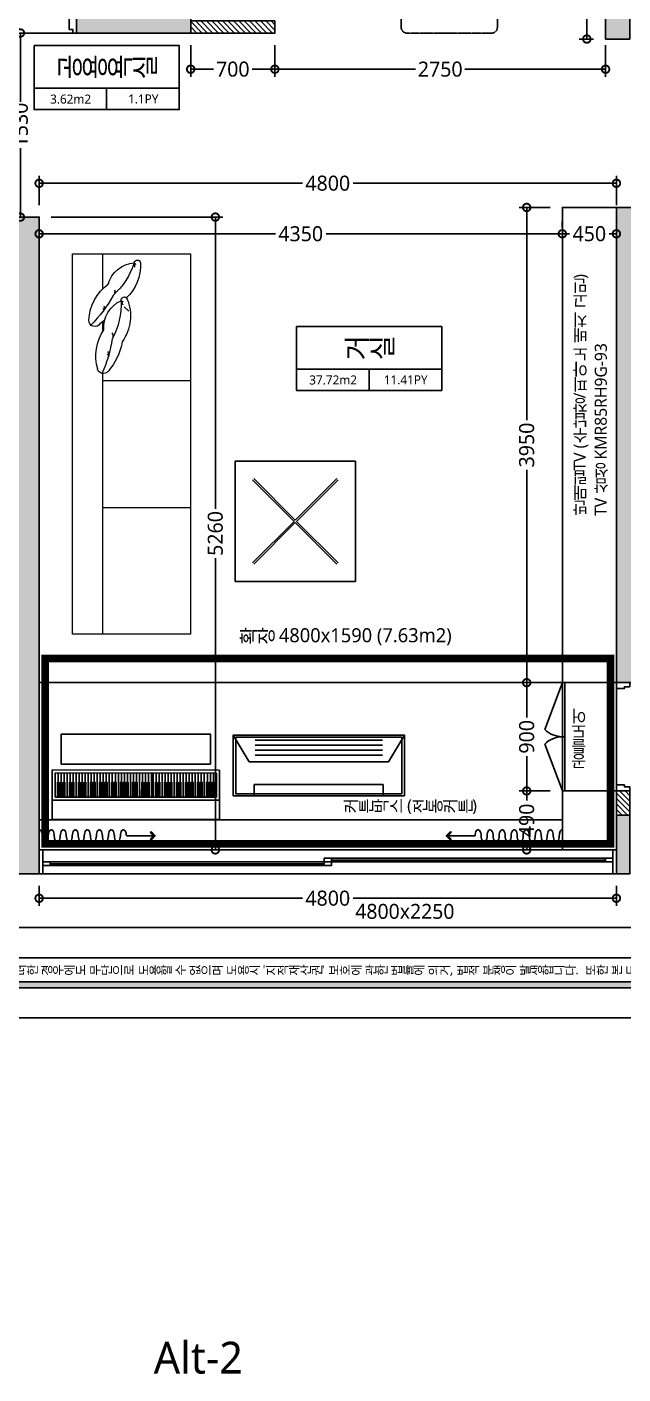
# Model space of a CAD drawing. Header units: millimetres. Extents: x -41292 to 298682, y -22072 to 33155.
# Drawn here: x 261946 to 266903, y -2808 to 8389 of the extents above; entities that cross this region are included whole.
import ezdxf
from ezdxf.enums import TextEntityAlignment as Align

# ---------------------------------------------------------------- set-up
doc = ezdxf.new("R2010")
doc.units = ezdxf.units.MM
for name, pattern in [('CONT', [2, 1, 1]), ('DASHED2', [0.375, 0.25, -0.125]), ('DH-HID2', [1.2, 0.8, -0.4]), ('HID', [2.3, 1.5, -0.8])]:
    doc.linetypes.add(name, pattern=pattern)
for name, color, linetype in [('0-ELC TEXT', 7, 'Continuous'), ('01. F-소품', 3, 'Continuous'), ('03-TEXT', 3, 'Continuous'), ('07-DIM WAL', 5, 'Continuous'), ('F-地坪分割线', 251, 'Continuous'), ('FORM(YOURNAME)-11', 1, 'Continuous'), ('FU-FURM', 251, 'DH-HID2'), ('fur', 6, 'Continuous'), ('P-门', 4, 'Continuous'), ('S-DIM', 7, 'Continuous'), ('TEX', 3, 'Continuous'), ('건축_벽체', 2, 'Continuous'), ('문자선', 3, 'Continuous'), ('벽1', 2, 'Continuous'), ('인테리어_가구_제작', 6, 'Continuous'), ('인테리어_기타', 8, 'Continuous'), ('인테리어_치수_내부', 8, 'Continuous'), ('인테리어_해치_벽체', 8, 'Continuous'), ('창호', 4, 'Continuous'), ('틀', 8, 'Continuous'), ('평면_가구', 6, 'Continuous')]:
    doc.layers.add(name, color=color, linetype=linetype)
doc.layers.add('인테리어_가구_보유', color=8, linetype='DASHED2', lineweight=0)
doc.styles.add('YOURNAME', font='@Microsoft JhengHei UI Light.ttf')
doc.styles.add('넥슨고딕', font='@Microsoft JhengHei Light.ttf')
doc.styles.add('돋움', font='malgun.ttf')
doc.styles.add('코레일둥고', font='@Microsoft JhengHei Light.ttf')
doc.dimstyles.new('50', dxfattribs={"dimscale": 50, "dimtxt": 2.5, "dimasz": 2.5, "dimexe": 1.25, "dimexo": 2, "dimtad": 0, "dimdec": 0, "dimtxsty": '넥슨고딕', "dimblk": 'DOTSMALL', "dimcen": 2.5, "dimclrd": 1, "dimclre": 1, "dimclrt": 2, "dimadec": 0, "dimazin": 0, "dimtfac": 1, "dimtdec": 0, "dimtix": 1, "dimtmove": 0, "dimatfit": 3, "dimldrblk": 'DOTSMALL', "dimfxl": 1.25, "dimarcsym": 0})

# ---------------------------------------------------------------- blocks, each defined once
blk = doc.blocks.new('rhsiehxedsl')
at = {"layer": '인테리어_해치_벽체'}
h = blk.add_hatch(color=256, dxfattribs=at)
h.dxf.hatch_style = 1
h.paths.add_polyline_path([(54266, -16291), (54266, -16491), (54366, -16491), (54366, -21711), (54566, -21711), (54566, -19101), (54641, -19101), (54641, -17711), (54566, -17711), (54566, -16291)])
h.paths.add_polyline_path([(52456, -17811), (53466, -17811), (53466, -18021), (52456, -18021)])
h.paths.add_polyline_path([(57966, -28161), (57966, -28361), (59146, -28361), (59146, -18981), (58046, -18981), (58046, -17711), (57181, -17711), (57181, -17911), (57846, -17911), (57846, -18666), (57636, -18666), (57636, -18881), (57266, -18881), (57266, -21511), (55466, -21511), (55466, -21711), (56386, -21711), (56386, -23111), (55556, -23111), (55556, -23311), (57236, -23311), (57236, -21811), (57566, -21811), (57566, -21711), (57466, -21711), (57466, -19231), (58986, -19231), (58986, -21711), (58366, -21711), (58366, -21811), (58986, -21811), (58986, -23211), (58846, -23211), (58846, -26861), (57966, -26861), (57966, -27061), (58846, -27061), (58846, -28161)])
h.paths.add_polyline_path([(54456, -27061), (54966, -27061), (54966, -26861), (54656, -26861), (54656, -23111), (54456, -23111)])
h.paths.add_polyline_path([(54456, -28161), (54566, -28161), (54566, -28651), (54456, -28651)])
h.paths.add_polyline_path([(49456, -23191), (49656, -23191), (49656, -28651), (49456, -28651)])
h.paths.add_polyline_path([(48556, -23191), (48556, -23391), (45866, -23391), (45866, -28281), (46566, -28281), (46566, -28481), (45666, -28481), (45666, -23191)])
h.paths.add_polyline_path([(49616, -18161), (50716, -18161), (50716, -18921), (49616, -18921)], flags=16)
h.paths.add_polyline_path([(48866, -16791), (49496, -16791), (49496, -16291), (50806, -16291), (50806, -16491), (49616, -16491), (49616, -17951), (50766, -17951), (50766, -17811), (51456, -17811), (51456, -18021), (50916, -18021), (50916, -21661), (49966, -21661), (49966, -21461), (50716, -21461), (50716, -19121), (49166, -19121), (49166, -21661), (48966, -21661), (48966, -18981), (49516, -18981), (49516, -18161), (48966, -18161), (48966, -17951), (49296, -17951), (49296, -17731), (49516, -17731), (49516, -16991), (48866, -16991)])
h.paths.add_polyline_path([(45666, -16791), (45866, -16791), (45866, -21461), (48066, -21461), (48066, -21661), (45866, -21661), (45866, -22051), (45666, -22051)])
at = {"layer": '벽1'}
for points in [[(50916, -18021), (50916, -21661), (49966, -21661), (49966, -21461)], [(54266, -16291), (54266, -16491), (54366, -16491), (54366, -21711), (54566, -21711), (54566, -19101), (54641, -19101), (54641, -17711), (54566, -17711), (54566, -16291), (54266, -16291)], [(49456, -23191), (49656, -23191), (49656, -28651), (49456, -28651), (49456, -23191)]]:
    blk.add_lwpolyline(points, dxfattribs=at)
for points in [[(54456, -27061), (54966, -27061), (54966, -26861), (54656, -26861), (54656, -23111), (54456, -23111)], [(54456, -28161), (54566, -28161), (54566, -28651), (54456, -28651)]]:
    blk.add_lwpolyline(points, close=True, dxfattribs=at)
blk = doc.blocks.new('FORM-ELEVATION')
at = {"layer": 'FORM(YOURNAME)-11'}
h = blk.add_hatch(color=256, dxfattribs=at)
h.dxf.hatch_style = 1
h.paths.add_polyline_path([(-10309, 35708), (71691, 35708), (71691, 35508), (-10309, 35508)])
h.paths.add_polyline_path([(-10309, -21492), (71691, -21492), (71691, -21692), (-10309, -21692)])
at = {"layer": 'Defpoints', "color": 158}
blk.add_line((62481, -20692), (-10309, -20692), dxfattribs=at)
blk.add_lwpolyline([(-10309, -21692), (71691, -21692), (71691, 35708), (-10309, 35708)], close=True, dxfattribs=at)
at = {"layer": 'Defpoints'}
blk.add_lwpolyline([(-8309, 33708), (61071, 33708), (61071, -19692), (-8309, -19692)], close=True, dxfattribs=at)
at = {"layer": 'FORM(YOURNAME)-11', "color": 250}
blk.add_lwpolyline([(-11309, -22692), (72691, -22692), (72691, 36708), (-11309, 36708)], close=True, dxfattribs=at)
at = {"layer": 'FORM(YOURNAME)-11'}
blk.add_lwpolyline([(-10309, -21492), (71691, -21492), (71691, -21692), (-10309, -21692)], close=True, dxfattribs=at)
at = {"layer": 'FORM(YOURNAME)-11', "color": 1, "style": 'YOURNAME'}
blk.add_text("- 본 도서는 어떠한 경우에도 무단으로 도용할 수 없으며 도용시 '지적재산권' 보호에 관한 법률에 의거, 법적 분쟁이 발생합니다.  또한 본 도서에 관한 모든 저작권은 당사에 있습니다. -", height=300, dxfattribs=at).set_placement((28146, -21092), align=Align.MIDDLE_CENTER)
at = {"layer": 'FORM(YOURNAME)-11', "color": 3, "style": 'YOURNAME'}
for tag, height, p in [('1', 451, (71041, -1219)), ('2', 451, (71041, -1863)), ('3', 451, (71041, -3150)), ('4', 451, (71041, -5081)), ('5', 515, (71041, -7398)), ('6', 515, (71041, -9650)), ('7', 515, (71041, -11903)), ('8', 515, (71041, -14155)), ('9', 515, (71041, -16408)), ('10', 515, (66791, -18596)), ('11', 515, (71041, -18660)), ('12', 515, (66791, -20848)), ('13', 515, (71041, -20848))]:
    blk.add_attdef(tag, text='', height=height, dxfattribs=at).set_placement(p, align=Align.MIDDLE_RIGHT)
blk = doc.blocks.new('asesdxd')
at = {"layer": '창호'}
for p, q in [((79966, 8539), (79966, 8339)), ((79966, 8339), (79166, 8339)), ((84366, 1479), (82086, 1479)), ((82026, 1449), (79746, 1449)), ((82026, 1419), (79746, 1419)), ((84366, 1449), (82086, 1449))]:
    blk.add_line(p, q, dxfattribs=at)
blk.add_lwpolyline([(79966, 8539), (79936, 8539), (79936, 8509), (79906, 8509), (79906, 8369), (79936, 8369), (79936, 8339), (79966, 8339), (79966, 8539)], dxfattribs=at)
at = {"layer": '틀'}
for p, q in [((79656, 1549), (84456, 1549)), ((79656, 1349), (79656, 1549)), ((79686, 1349), (79686, 1549)), ((82086, 1464), (84366, 1464)), ((84426, 1549), (84426, 1349)), ((84456, 1549), (84456, 1349)), ((84456, 1349), (79656, 1349)), ((79746, 1434), (82026, 1434))]:
    blk.add_line(p, q, dxfattribs=at)
for points in [[(82026, 1449), (82026, 1479), (82086, 1479), (82086, 1449)], [(84366, 1449), (84366, 1479), (84426, 1479), (84426, 1449)], [(79686, 1419), (79686, 1449), (79746, 1449), (79746, 1419)], [(82026, 1419), (82026, 1449), (82086, 1449), (82086, 1419)]]:
    blk.add_lwpolyline(points, close=True, dxfattribs=at)
blk = doc.blocks.new('F-507')
at = {"layer": 'FU-FURM'}
for p, q in [((65, 400), (95, 678)), ((462, 775), (97, 775)), ((97, 775), (97, 738)), ((110, 725), (450, 725)), ((119, 700), (450, 700)), ((462, 738), (462, 775)), ((465, 678), (495, 400)), ((735, 678), (705, 400)), ((738, 775), (1103, 775)), ((738, 738), (738, 775)), ((1090, 725), (750, 725)), ((1081, 700), (750, 700)), ((1103, 775), (1103, 738)), ((1135, 400), (1105, 678)), ((-100, -350), (-100, 350)), ((-50, 400), (1250, 400)), ((1300, 350), (1300, -350)), ((1250, -400), (-50, -400)), ((65, -400), (95, -678)), ((465, -678), (495, -400)), ((735, -678), (705, -400)), ((1135, -400), (1105, -678)), ((97, -775), (97, -738)), ((462, -775), (97, -775)), ((110, -725), (450, -725)), ((119, -700), (450, -700)), ((462, -738), (462, -775)), ((738, -738), (738, -775)), ((738, -775), (1103, -775)), ((1081, -700), (750, -700)), ((1090, -725), (750, -725)), ((1103, -775), (1103, -738))]:
    blk.add_line(p, q, dxfattribs=at)
for centre, radius, start, end in [((119, 675), 25, 90, 172.4054), ((110, 738), 12.5, 180, 270), ((441, 675), 25, 7.5946, 90), ((450, 738), 12.5, 270, 0), ((759, 675), 25, 90, 172.4054), ((750, 738), 12.5, 180, 270), ((1081, 675), 25, 7.5946, 90), ((1090, 738), 12.5, 270, 0), ((-50, 350), 50, 90, 180), ((1250, 350), 50, 0, 90), ((-50, -350), 50, 180, 270), ((1250, -350), 50, 270, 0), ((119, -675), 25, 187.5946, 270), ((110, -738), 12.5, 90, 180), ((441, -675), 25, 270, 352.4054), ((450, -738), 12.5, 0, 90), ((759, -675), 25, 187.5946, 270), ((750, -738), 12.5, 90, 180), ((1081, -675), 25, 270, 352.4054), ((1090, -738), 12.5, 0, 90)]:
    blk.add_arc(centre, radius, start, end, dxfattribs=at)
blk = doc.blocks.new('cvldksih')
at = {"layer": 'fur', "color": 8}
for p, q in [((322909, 20530), (321519, 20532)), ((321519, 20532), (321519, 20123)), ((322909, 20531), (322909, 20121)), ((322909, 20371), (321519, 20373)), ((321544, 20347), (322884, 20346)), ((321544, 20147), (321544, 20347)), ((321563, 20222), (321563, 20347)), ((321576, 20347), (321575, 20222)), ((321588, 20222), (321588, 20347)), ((321601, 20347), (321600, 20222)), ((321613, 20221), (321613, 20347)), ((321626, 20346), (321625, 20221)), ((321644, 20146), (321644, 20346)), ((321663, 20221), (321663, 20346)), ((321676, 20346), (321675, 20221)), ((321688, 20221), (321688, 20346)), ((321701, 20346), (321700, 20221)), ((321719, 20146), (321719, 20346)), ((321738, 20221), (321738, 20346)), ((321751, 20346), (321750, 20221)), ((321763, 20221), (321763, 20346)), ((321776, 20346), (321775, 20221)), ((321788, 20221), (321788, 20346)), ((321801, 20346), (321800, 20221)), ((321819, 20146), (321819, 20346)), ((321838, 20221), (321838, 20346)), ((321851, 20346), (321850, 20221)), ((321863, 20221), (321863, 20346)), ((321876, 20346), (321875, 20221)), ((321894, 20146), (321894, 20346)), ((321913, 20221), (321913, 20346)), ((321926, 20346), (321925, 20221)), ((321938, 20221), (321938, 20346)), ((321951, 20346), (321950, 20221)), ((321963, 20221), (321963, 20346)), ((321976, 20346), (321975, 20221)), ((321994, 20146), (321994, 20346)), ((322013, 20221), (322013, 20346)), ((322026, 20346), (322025, 20221)), ((322038, 20221), (322038, 20346)), ((322051, 20346), (322050, 20221)), ((322069, 20146), (322069, 20346)), ((322084, 20147), (322084, 20347)), ((322103, 20222), (322103, 20347)), ((322116, 20347), (322115, 20222)), ((322128, 20222), (322128, 20347)), ((322141, 20347), (322140, 20222)), ((322153, 20222), (322153, 20347)), ((322166, 20347), (322165, 20222)), ((322184, 20147), (322184, 20347)), ((322203, 20222), (322203, 20347)), ((322216, 20347), (322215, 20222)), ((322228, 20222), (322228, 20347)), ((322241, 20347), (322240, 20222)), ((322259, 20147), (322259, 20347)), ((322278, 20222), (322278, 20347)), ((322291, 20347), (322290, 20222)), ((322303, 20222), (322303, 20347)), ((322316, 20347), (322315, 20222)), ((322328, 20222), (322328, 20347)), ((322341, 20347), (322340, 20222)), ((322359, 20147), (322359, 20347)), ((322378, 20222), (322378, 20347)), ((322391, 20347), (322390, 20222)), ((322403, 20222), (322403, 20347)), ((322416, 20347), (322415, 20222)), ((322434, 20147), (322434, 20347)), ((322453, 20222), (322453, 20347)), ((322466, 20347), (322465, 20222)), ((322478, 20222), (322478, 20347)), ((322491, 20347), (322490, 20222)), ((322503, 20222), (322503, 20347)), ((322516, 20347), (322515, 20222)), ((322534, 20147), (322534, 20347)), ((322553, 20222), (322553, 20347)), ((322566, 20347), (322565, 20222)), ((322578, 20222), (322578, 20347)), ((322591, 20347), (322590, 20222)), ((322609, 20147), (322609, 20347)), ((322628, 20222), (322628, 20347)), ((322641, 20347), (322640, 20222)), ((322653, 20222), (322653, 20347)), ((322666, 20347), (322665, 20222)), ((322678, 20221), (322678, 20347)), ((322691, 20346), (322690, 20221)), ((322709, 20146), (322709, 20346)), ((322728, 20221), (322728, 20346)), ((322741, 20346), (322740, 20221)), ((322753, 20221), (322753, 20346)), ((322766, 20346), (322765, 20221)), ((322784, 20146), (322784, 20346)), ((322803, 20221), (322803, 20346)), ((322816, 20346), (322815, 20221)), ((322828, 20221), (322828, 20346)), ((322841, 20346), (322840, 20221)), ((322853, 20221), (322853, 20346)), ((322866, 20346), (322865, 20221)), ((322884, 20146), (322884, 20346)), ((321569, 20222), (321563, 20222)), ((321575, 20222), (321569, 20222)), ((321569, 20147), (321569, 20222)), ((321594, 20222), (321588, 20222)), ((321600, 20222), (321594, 20222)), ((321594, 20147), (321594, 20222)), ((321619, 20221), (321613, 20221)), ((321619, 20146), (321619, 20221)), ((321625, 20221), (321619, 20221)), ((321669, 20221), (321663, 20221)), ((321675, 20221), (321669, 20221)), ((321669, 20146), (321669, 20221)), ((321694, 20221), (321688, 20221)), ((321700, 20221), (321694, 20221)), ((321694, 20146), (321694, 20221)), ((321744, 20221), (321738, 20221)), ((321750, 20221), (321744, 20221)), ((321744, 20146), (321744, 20221)), ((321769, 20221), (321763, 20221)), ((321775, 20221), (321769, 20221)), ((321769, 20146), (321769, 20221)), ((321794, 20221), (321788, 20221)), ((321800, 20221), (321794, 20221)), ((321794, 20146), (321794, 20221)), ((321844, 20221), (321838, 20221)), ((321850, 20221), (321844, 20221)), ((321844, 20146), (321844, 20221)), ((321869, 20221), (321863, 20221)), ((321875, 20221), (321869, 20221)), ((321869, 20146), (321869, 20221)), ((321919, 20221), (321913, 20221)), ((321925, 20221), (321919, 20221)), ((321919, 20146), (321919, 20221)), ((321944, 20221), (321938, 20221)), ((321950, 20221), (321944, 20221)), ((321944, 20146), (321944, 20221)), ((321969, 20221), (321963, 20221)), ((321975, 20221), (321969, 20221)), ((321969, 20146), (321969, 20221)), ((322019, 20221), (322013, 20221)), ((322025, 20221), (322019, 20221)), ((322019, 20146), (322019, 20221)), ((322044, 20221), (322038, 20221)), ((322050, 20221), (322044, 20221)), ((322044, 20146), (322044, 20221)), ((322109, 20222), (322103, 20222)), ((322115, 20222), (322109, 20222)), ((322109, 20147), (322109, 20222)), ((322134, 20222), (322128, 20222)), ((322140, 20222), (322134, 20222)), ((322134, 20147), (322134, 20222)), ((322159, 20222), (322153, 20222)), ((322159, 20147), (322159, 20222)), ((322165, 20222), (322159, 20222)), ((322209, 20222), (322203, 20222)), ((322215, 20222), (322209, 20222)), ((322209, 20147), (322209, 20222)), ((322234, 20222), (322228, 20222)), ((322240, 20222), (322234, 20222)), ((322234, 20147), (322234, 20222)), ((322284, 20222), (322278, 20222)), ((322290, 20222), (322284, 20222)), ((322284, 20147), (322284, 20222)), ((322309, 20222), (322303, 20222)), ((322315, 20222), (322309, 20222)), ((322309, 20147), (322309, 20222)), ((322334, 20222), (322328, 20222)), ((322340, 20222), (322334, 20222)), ((322334, 20147), (322334, 20222)), ((322384, 20222), (322378, 20222)), ((322384, 20147), (322384, 20222)), ((322390, 20222), (322384, 20222)), ((322409, 20222), (322403, 20222)), ((322415, 20222), (322409, 20222)), ((322409, 20147), (322409, 20222)), ((322459, 20222), (322453, 20222)), ((322465, 20222), (322459, 20222)), ((322459, 20147), (322459, 20222)), ((322484, 20222), (322478, 20222)), ((322490, 20222), (322484, 20222)), ((322484, 20147), (322484, 20222)), ((322509, 20222), (322503, 20222)), ((322515, 20222), (322509, 20222)), ((322509, 20147), (322509, 20222)), ((322559, 20222), (322553, 20222)), ((322559, 20147), (322559, 20222)), ((322565, 20222), (322559, 20222)), ((322584, 20222), (322578, 20222)), ((322590, 20222), (322584, 20222)), ((322584, 20147), (322584, 20222)), ((322634, 20222), (322628, 20222)), ((322640, 20222), (322634, 20222)), ((322634, 20147), (322634, 20222)), ((322659, 20222), (322653, 20222)), ((322665, 20222), (322659, 20222)), ((322659, 20147), (322659, 20222)), ((322684, 20221), (322678, 20221)), ((322690, 20221), (322684, 20221)), ((322684, 20146), (322684, 20221)), ((322734, 20221), (322728, 20221)), ((322740, 20221), (322734, 20221)), ((322734, 20146), (322734, 20221)), ((322759, 20221), (322753, 20221)), ((322759, 20146), (322759, 20221)), ((322765, 20221), (322759, 20221)), ((322809, 20221), (322803, 20221)), ((322815, 20221), (322809, 20221)), ((322809, 20146), (322809, 20221)), ((322834, 20221), (322828, 20221)), ((322840, 20221), (322834, 20221)), ((322834, 20146), (322834, 20221)), ((322859, 20221), (322853, 20221)), ((322865, 20221), (322859, 20221)), ((322859, 20146), (322859, 20221)), ((321519, 20123), (322909, 20121)), ((321544, 20147), (322884, 20146))]:
    blk.add_line(p, q, dxfattribs=at)
blk.add_lwpolyline([(322834, 20072), (322834, 19822), (321594, 19822), (321594, 20072)], close=True, dxfattribs=at)
blk = doc.blocks.new('FFSFDF')
at = {"layer": '01. F-소품'}
blk.add_hatch(color=8, dxfattribs=at).paths.add_polyline_path([(1567673, 1746751), (1567680, 1746744), (1567715, 1746779), (1567680, 1746815), (1567673, 1746808), (1567701, 1746779)])
at = {"layer": '01. F-소품', "color": 8}
for p, q in [((1567475, 1746779), (1567701, 1746779)), ((1567673, 1746808), (1567680, 1746815)), ((1567673, 1746751), (1567680, 1746744))]:
    blk.add_line(p, q, dxfattribs=at)
for points in [[(1567673, 1746808), (1567701, 1746779), (1567673, 1746751)], [(1567680, 1746815), (1567715, 1746779), (1567680, 1746744)]]:
    blk.add_lwpolyline(points, dxfattribs=at)
for centre, start_param, end_param in [((1566750, 1746779), 6.283185, 7.853982), ((1566800, 1746779), 1.570796, 4.712389), ((1566850, 1746779), 4.712389, 7.853982), ((1566900, 1746779), 1.570796, 4.712389), ((1566950, 1746779), 4.712389, 7.853982), ((1567000, 1746779), 1.570796, 4.712389), ((1567050, 1746779), 4.712389, 7.853982), ((1567100, 1746779), 1.570796, 4.712389), ((1567150, 1746779), 4.712389, 7.853982), ((1567200, 1746779), 1.570796, 4.712389), ((1567250, 1746779), 4.712389, 7.853982), ((1567300, 1746779), 1.570796, 4.712389), ((1567350, 1746779), 4.712389, 7.853982), ((1567400, 1746779), 1.570796, 4.712389), ((1567450, 1746779), 4.712389, 7.853982)]:
    blk.add_ellipse(centre, major_axis=(0, -50), ratio=0.5, start_param=start_param, end_param=end_param, dxfattribs=at)
blk = doc.blocks.new('dasdac')
at = {"layer": '인테리어_치수_내부'}
for points in [[(891797, 112010), (891295, 112010), (891295, 110584), (891797, 110584), (891797, 112010)], [(891295, 112010), (891516, 111878)], [(891516, 110717), (891516, 111878)], [(891335, 110767), (891335, 111827)], [(891377, 110767), (891377, 111827)], [(891419, 110767), (891419, 111827)], [(891461, 110767), (891461, 111827)], [(891797, 111833), (891703, 111833)], [(891703, 110761), (891703, 111833)], [(891797, 110761), (891703, 110761)], [(891295, 110584), (891516, 110717)]]:
    blk.add_lwpolyline(points, dxfattribs=at)
blk = doc.blocks.new('zmsss')
at = {"layer": 'TEX', "color": 240, "true_color": 0xed1f24}
blk.add_lwpolyline([(122221, 19070), (122691, 19070), (122691, 17690), (122221, 17690)], close=True, dxfattribs=at)
at = {"layer": '건축_벽체'}
blk.add_blockref('dasdac', (-769090, -92917), dxfattribs=at)
blk = doc.blocks.new('tyzzk')
at = {"layer": '인테리어_가구_보유', "color": 8, "linetype": 'Continuous', "ltscale": 100}
for p, q in [((416403, 241734), (416693, 241734)), ((416967, 241734), (417049, 241734)), ((417398, 241734), (419563, 241734)), ((417456, 241734), (417456, 241004)), ((418510, 241734), (418510, 241004)), ((416792, 241581), (416792, 241581)), ((416879, 241515, 0), (416844, 241556, 0)), ((416879, 241515, 0), (416844, 241556, 0)), ((416477, 241471), (416477, 241471))]:
    blk.add_line(p, q, dxfattribs=at)
blk.add_lwpolyline([(416403, 241004), (419563, 241004), (419563, 241984), (416403, 241984)], close=True, dxfattribs=at)
for centre, radius, start, end in [((416974, 241453), 397, 92.977, 143.6997), ((416278, 242528), 998, 298.0656, 315.8328), ((416956, 241799), 50.3, 299.5261, 92.977), ((416533, 242033), 527, 323.18, 328.2305), ((417253, 241393), 397, 74.2152, 123.6997), ((417348, 241728), 50, 310.6427, 74.2152), ((416720, 241453), 244, 105.7129, 175.7107), ((416296, 242047), 603, 287.428, 318.4891), ((416714, 241685), 52.6, 255.4254, 294.9731), ((417015, 241481), 244, 85.7129, 155.7107), ((416819, 242183), 603, 267.428, 298.4891), ((416850, 241759), 39, 246.8101, 297.3033), ((416868, 241742), 15.8, 220.8644, 310.8644), ((417088, 241701), 52.6, 235.4254, 274.9731), ((416967, 242642), 998, 278.0656, 295.4666), ((417037, 242089), 527, 280.5684, 310.6427), ((417241, 241723), 39, 226.8101, 277.3033), ((417252, 241702), 15.8, 200.8644, 290.8644), ((416501, 241780), 361, 266.5032, 317.758), ((416787, 241555), 26.1, 77.559, 246.5032), ((416920, 241863), 361, 246.5032, 306.2388), ((416813, 241583), 20.5, 186.0939, 240.066), ((416867, 241678), 119, 234.0364, 250.1108), ((416480, 241445), 26.1, 97.559, 266.5032), ((416495, 241480), 20.5, 206.0939, 260.066), ((416514, 241588), 119, 254.0364, 270.1108)]:
    blk.add_arc(centre, radius, start, end, dxfattribs=at)
blk = doc.blocks.new('ediehsx')
at = {"layer": '인테리어_해치_벽체'}
h = blk.add_hatch(dxfattribs=at)
h.set_pattern_fill('ANSI31', color=256, scale=10, angle=450)
h.paths.add_polyline_path([(51456, -7811), (52456, -7811), (52456, -8021), (51456, -8021)])
h.paths.add_polyline_path([(54456, -18161), (54567, -18161), (54567, -17961), (54456, -17961)])
h.paths.add_polyline_path([(58986, -10081), (58986, -10911), (58856, -10911), (58856, -10081)])
h.paths.add_polyline_path([(58986, -9481), (58786, -9481), (58786, -10081), (58986, -10081)])
h.paths.add_polyline_path([(50716, -9921), (50716, -10661), (50586, -10661), (50586, -9921)])
h.paths.add_polyline_path([(50716, -9371), (50516, -9371), (50516, -9921), (50716, -9921)])
h.paths.add_polyline_path([(51616, -11561), (50916, -11561), (50916, -11661), (51616, -11661)])
h.paths.add_polyline_path([(47966, -11661), (48066, -11661), (48066, -12191), (47966, -12191)])
at = {"layer": '03-TEXT'}
for points in [[(51456, -7811), (52456, -7811), (52456, -8021), (51456, -8021)], [(51616, -11561), (50916, -11561), (50916, -11661), (51616, -11661)], [(47966, -11661), (48066, -11661), (48066, -12191), (47966, -12191)]]:
    blk.add_lwpolyline(points, close=True, dxfattribs=at)
at = {"layer": '문자선'}
for points in [[(50716, -9371), (50516, -9371), (50516, -9921), (50716, -9921), (50716, -9371)], [(58986, -9481), (58786, -9481), (58786, -10081), (58986, -10081), (58986, -9481)], [(50716, -9921), (50716, -10661), (50586, -10661), (50586, -9921), (50716, -9921)], [(58986, -10081), (58986, -10911), (58856, -10911), (58856, -10081), (58986, -10081)]]:
    blk.add_lwpolyline(points, dxfattribs=at)
blk.add_lwpolyline([(54456, -18161), (54567, -18161), (54567, -17961), (54456, -17961)], close=True, dxfattribs=at)
blk = doc.blocks.new('_DotSmall')
at = {"color": 0, "linetype": 'ByBlock', "const_width": 0.5}
blk.add_lwpolyline([(-0.0625, 0, 1), (0.0625, 0, 1)], format="xyb", close=True, dxfattribs=at)
blk = doc.blocks.new('*D405')
at = {"layer": 'Defpoints', "color": 0, "transparency": 16777216}
for p in [(261892, 8339), (262048, 8339), (262048, 6809)]:
    blk.add_point(p, dxfattribs=at)
at = {"layer": 'S-DIM', "color": 1, "lineweight": -2, "transparency": 16777216}
for p, q in [((261948, 8339), (261830, 8339)), ((261892, 8339), (261892, 7768)), ((261892, 6809), (261892, 7381)), ((261948, 6809), (261830, 6809))]:
    blk.add_line(p, q, dxfattribs=at)
at = {"layer": 'S-DIM', "color": 1, "lineweight": -2, "transparency": 16777216, "xscale": 125, "yscale": 125, "zscale": 125}
for p, rotation in [((261892, 8339), 90), ((261892, 6809), 270)]:
    blk.add_blockref('_DotSmall', p, dxfattribs=dict(at, rotation=rotation))
at = {"layer": 'S-DIM', "color": 2, "transparency": 16777216, "insert": (261892, 7574), "char_height": 125, "attachment_point": 5, "rotation": 90, "style": '넥슨고딕'}
blk.add_mtext('1530', dxfattribs=at)
blk = doc.blocks.new('*D406')
at = {"layer": 'Defpoints', "color": 0, "transparency": 16777216}
for p in [(262048, 6623), (266398, 6670), (266398, 6623)]:
    blk.add_point(p, dxfattribs=at)
at = {"layer": 'S-DIM', "color": 1, "lineweight": -2, "transparency": 16777216}
for p, q in [((262048, 6723), (262048, 6733)), ((266398, 6723), (266398, 6733)), ((262048, 6670), (264013, 6670)), ((266398, 6670), (264434, 6670))]:
    blk.add_line(p, q, dxfattribs=at)
at = {"layer": 'S-DIM', "color": 1, "lineweight": -2, "transparency": 16777216, "xscale": 125, "yscale": 125, "zscale": 125, "rotation": 180}
blk.add_blockref('_DotSmall', (262048, 6670), dxfattribs=at)
at = {"layer": 'S-DIM', "color": 1, "lineweight": -2, "transparency": 16777216, "xscale": 125, "yscale": 125, "zscale": 125}
blk.add_blockref('_DotSmall', (266398, 6670), dxfattribs=at)
at = {"layer": 'S-DIM', "color": 2, "transparency": 16777216, "insert": (264223, 6670), "char_height": 125, "attachment_point": 5, "style": '넥슨고딕'}
blk.add_mtext('4350', dxfattribs=at)
blk = doc.blocks.new('*D411')
at = {"layer": 'Defpoints', "color": 0, "transparency": 16777216}
for p in [(266398, 6670), (266848, 6670), (266848, 6670)]:
    blk.add_point(p, dxfattribs=at)
at = {"layer": 'S-DIM', "color": 1, "lineweight": -2, "transparency": 16777216}
for p, q in [((266398, 6770), (266398, 6733)), ((266398, 6670), (266459, 6670)), ((266848, 6670), (266788, 6670)), ((266848, 6570), (266848, 6608))]:
    blk.add_line(p, q, dxfattribs=at)
at = {"layer": 'S-DIM', "color": 1, "lineweight": -2, "transparency": 16777216, "xscale": 125, "yscale": 125, "zscale": 125, "rotation": 180}
blk.add_blockref('_DotSmall', (266398, 6670), dxfattribs=at)
at = {"layer": 'S-DIM', "color": 1, "lineweight": -2, "transparency": 16777216, "xscale": 125, "yscale": 125, "zscale": 125}
blk.add_blockref('_DotSmall', (266848, 6670), dxfattribs=at)
at = {"layer": 'S-DIM', "color": 2, "transparency": 16777216, "insert": (266623, 6670), "char_height": 125, "attachment_point": 5, "style": '넥슨고딕'}
blk.add_mtext('450', dxfattribs=at)
blk = doc.blocks.new('*D412')
at = {"layer": 'Defpoints', "color": 0, "transparency": 16777216}
for p in [(266848, 7090), (262048, 6809), (266848, 6809)]:
    blk.add_point(p, dxfattribs=at)
at = {"layer": 'S-DIM', "color": 1, "lineweight": -2, "transparency": 16777216}
for p, q in [((262048, 6909), (262048, 7152)), ((262048, 7090), (264238, 7090)), ((266848, 7090), (264659, 7090)), ((266848, 6909), (266848, 7152))]:
    blk.add_line(p, q, dxfattribs=at)
at = {"layer": 'S-DIM', "color": 1, "lineweight": -2, "transparency": 16777216, "xscale": 125, "yscale": 125, "zscale": 125, "rotation": 180}
blk.add_blockref('_DotSmall', (262048, 7090), dxfattribs=at)
at = {"layer": 'S-DIM', "color": 1, "lineweight": -2, "transparency": 16777216, "xscale": 125, "yscale": 125, "zscale": 125}
blk.add_blockref('_DotSmall', (266848, 7090), dxfattribs=at)
at = {"layer": 'S-DIM', "color": 2, "transparency": 16777216, "insert": (264448, 7090), "char_height": 125, "attachment_point": 5, "style": '넥슨고딕'}
blk.add_mtext('4800', dxfattribs=at)
blk = doc.blocks.new('*D414')
at = {"layer": 'Defpoints', "color": 0, "transparency": 16777216}
for p in [(263308, 8339), (264008, 8339), (264008, 8038)]:
    blk.add_point(p, dxfattribs=at)
at = {"layer": 'S-DIM', "color": 1, "lineweight": -2, "transparency": 16777216}
for p, q in [((263308, 8239), (263308, 7976)), ((264008, 8239), (264008, 7976)), ((263308, 8038), (263498, 8038)), ((264008, 8038), (263819, 8038))]:
    blk.add_line(p, q, dxfattribs=at)
at = {"layer": 'S-DIM', "color": 1, "lineweight": -2, "transparency": 16777216, "xscale": 125, "yscale": 125, "zscale": 125, "rotation": 180}
blk.add_blockref('_DotSmall', (263308, 8038), dxfattribs=at)
at = {"layer": 'S-DIM', "color": 1, "lineweight": -2, "transparency": 16777216, "xscale": 125, "yscale": 125, "zscale": 125}
blk.add_blockref('_DotSmall', (264008, 8038), dxfattribs=at)
at = {"layer": 'S-DIM', "color": 2, "transparency": 16777216, "insert": (263658, 8038), "char_height": 125, "attachment_point": 5, "style": '넥슨고딕'}
blk.add_mtext('700', dxfattribs=at)
blk = doc.blocks.new('*D417')
at = {"layer": 'Defpoints', "color": 0, "transparency": 16777216}
for p in [(264008, 8339), (266758, 8339), (266758, 8038)]:
    blk.add_point(p, dxfattribs=at)
at = {"layer": 'S-DIM', "color": 1, "lineweight": -2, "transparency": 16777216}
for p, q in [((264008, 8239), (264008, 7976)), ((266758, 8239), (266758, 7976)), ((264008, 8038), (265178, 8038)), ((266758, 8038), (265589, 8038))]:
    blk.add_line(p, q, dxfattribs=at)
at = {"layer": 'S-DIM', "color": 1, "lineweight": -2, "transparency": 16777216, "xscale": 125, "yscale": 125, "zscale": 125, "rotation": 180}
blk.add_blockref('_DotSmall', (264008, 8038), dxfattribs=at)
at = {"layer": 'S-DIM', "color": 1, "lineweight": -2, "transparency": 16777216, "xscale": 125, "yscale": 125, "zscale": 125}
blk.add_blockref('_DotSmall', (266758, 8038), dxfattribs=at)
at = {"layer": 'S-DIM', "color": 2, "transparency": 16777216, "insert": (265383, 8038), "char_height": 125, "attachment_point": 5, "style": '넥슨고딕'}
blk.add_mtext('2750', dxfattribs=at)
blk = doc.blocks.new('*D442')
at = {"layer": 'Defpoints', "color": 0, "transparency": 16777216}
for p in [(262048, 6809), (262048, 1549), (263513, 1549)]:
    blk.add_point(p, dxfattribs=at)
at = {"layer": 'S-DIM', "color": 1, "lineweight": -2, "transparency": 16777216}
for p, q in [((262148, 6809), (263575, 6809)), ((263513, 6809), (263513, 4384)), ((263513, 1549), (263513, 3975)), ((262148, 1549), (263575, 1549))]:
    blk.add_line(p, q, dxfattribs=at)
at = {"layer": 'S-DIM', "color": 1, "lineweight": -2, "transparency": 16777216, "xscale": 125, "yscale": 125, "zscale": 125}
for p, rotation in [((263513, 6809), 90), ((263513, 1549), 270)]:
    blk.add_blockref('_DotSmall', p, dxfattribs=dict(at, rotation=rotation))
at = {"layer": 'S-DIM', "color": 2, "transparency": 16777216, "insert": (263513, 4179), "char_height": 125, "attachment_point": 5, "rotation": 90, "style": '넥슨고딕'}
blk.add_mtext('5260', dxfattribs=at)
blk = doc.blocks.new('*D427')
at = {"layer": 'Defpoints', "color": 0, "transparency": 16777216}
for p in [(266102, 6889), (266398, 6889), (266398, 2939)]:
    blk.add_point(p, dxfattribs=at)
at = {"layer": 'S-DIM', "color": 1, "lineweight": -2, "transparency": 16777216}
for p, q in [((266298, 6889), (266040, 6889)), ((266102, 6889), (266102, 5121)), ((266102, 2939), (266102, 4708)), ((266298, 2939), (266040, 2939))]:
    blk.add_line(p, q, dxfattribs=at)
at = {"layer": 'S-DIM', "color": 1, "lineweight": -2, "transparency": 16777216, "xscale": 125, "yscale": 125, "zscale": 125}
for p, rotation in [((266102, 6889), 90), ((266102, 2939), 270)]:
    blk.add_blockref('_DotSmall', p, dxfattribs=dict(at, rotation=rotation))
at = {"layer": 'S-DIM', "color": 2, "transparency": 16777216, "insert": (266102, 4914), "char_height": 125, "attachment_point": 5, "rotation": 90, "style": '넥슨고딕'}
blk.add_mtext('3950', dxfattribs=at)
blk = doc.blocks.new('*D428')
at = {"layer": 'Defpoints', "color": 0, "transparency": 16777216}
for p in [(266398, 2939), (266102, 2039), (266398, 2039)]:
    blk.add_point(p, dxfattribs=at)
at = {"layer": 'S-DIM', "color": 1, "lineweight": -2, "transparency": 16777216}
for p, q in [((266298, 2939), (266040, 2939)), ((266102, 2939), (266102, 2650)), ((266102, 2039), (266102, 2328)), ((266298, 2039), (266040, 2039))]:
    blk.add_line(p, q, dxfattribs=at)
at = {"layer": 'S-DIM', "color": 1, "lineweight": -2, "transparency": 16777216, "xscale": 125, "yscale": 125, "zscale": 125}
for p, rotation in [((266102, 2939), 90), ((266102, 2039), 270)]:
    blk.add_blockref('_DotSmall', p, dxfattribs=dict(at, rotation=rotation))
at = {"layer": 'S-DIM', "color": 2, "transparency": 16777216, "insert": (266102, 2489), "char_height": 125, "attachment_point": 5, "rotation": 90, "style": '넥슨고딕'}
blk.add_mtext('900', dxfattribs=at)
blk = doc.blocks.new('*D445')
at = {"layer": 'Defpoints', "color": 0, "transparency": 16777216}
for p in [(266398, 2039), (266102, 1549), (266398, 1549)]:
    blk.add_point(p, dxfattribs=at)
at = {"layer": 'S-DIM', "color": 1, "lineweight": -2, "transparency": 16777216}
for p, q in [((266298, 2039), (266040, 2039)), ((266102, 2039), (266102, 1959)), ((266102, 1549), (266102, 1630)), ((266298, 1549), (266040, 1549))]:
    blk.add_line(p, q, dxfattribs=at)
at = {"layer": 'S-DIM', "color": 1, "lineweight": -2, "transparency": 16777216, "xscale": 125, "yscale": 125, "zscale": 125}
for p, rotation in [((266102, 2039), 90), ((266102, 1549), 270)]:
    blk.add_blockref('_DotSmall', p, dxfattribs=dict(at, rotation=rotation))
at = {"layer": 'S-DIM', "color": 2, "transparency": 16777216, "insert": (266102, 1794), "char_height": 125, "attachment_point": 5, "rotation": 90, "style": '넥슨고딕'}
blk.add_mtext('490', dxfattribs=at)
blk = doc.blocks.new('*D462')
at = {"layer": 'Defpoints', "color": 0, "transparency": 16777216}
for p in [(262048, 1349), (266848, 1349), (266848, 1147)]:
    blk.add_point(p, dxfattribs=at)
at = {"layer": 'S-DIM', "color": 1, "lineweight": -2, "transparency": 16777216}
for p, q in [((262048, 1249), (262048, 1085)), ((266848, 1249), (266848, 1085)), ((262048, 1147), (264238, 1147)), ((266848, 1147), (264659, 1147))]:
    blk.add_line(p, q, dxfattribs=at)
at = {"layer": 'S-DIM', "color": 1, "lineweight": -2, "transparency": 16777216, "xscale": 125, "yscale": 125, "zscale": 125, "rotation": 180}
blk.add_blockref('_DotSmall', (262048, 1147), dxfattribs=at)
at = {"layer": 'S-DIM', "color": 1, "lineweight": -2, "transparency": 16777216, "xscale": 125, "yscale": 125, "zscale": 125}
blk.add_blockref('_DotSmall', (266848, 1147), dxfattribs=at)
at = {"layer": 'S-DIM', "color": 2, "transparency": 16777216, "insert": (264448, 1147), "char_height": 125, "attachment_point": 5, "style": '넥슨고딕'}
blk.add_mtext('4800', dxfattribs=at)
blk = doc.blocks.new('*D467')
at = {"layer": 'Defpoints', "color": 0, "transparency": 16777216}
for p in [(266602, 11979), (266758, 11979), (266758, 8289)]:
    blk.add_point(p, dxfattribs=at)
at = {"layer": 'S-DIM', "color": 1, "lineweight": -2, "transparency": 16777216}
for p, q in [((266658, 11979), (266539, 11979)), ((266602, 11979), (266602, 10341)), ((266602, 8289), (266602, 9928)), ((266658, 8289), (266539, 8289))]:
    blk.add_line(p, q, dxfattribs=at)
at = {"layer": 'S-DIM', "color": 1, "lineweight": -2, "transparency": 16777216, "xscale": 125, "yscale": 125, "zscale": 125}
for p, rotation in [((266602, 11979), 90), ((266602, 8289), 270)]:
    blk.add_blockref('_DotSmall', p, dxfattribs=dict(at, rotation=rotation))
at = {"layer": 'S-DIM', "color": 2, "transparency": 16777216, "insert": (266602, 10134), "char_height": 125, "attachment_point": 5, "rotation": 90, "style": '넥슨고딕'}
blk.add_mtext('3690', dxfattribs=at)

msp = doc.modelspace()

# ---------------------------------------------------------------- linework, layer by layer
msp.add_line((266959.15, 2939.4), (266848.38, 2939.4))
at = {"color": 146, "linetype": 'HID', "ltscale": 20, "true_color": 0x105689, "const_width": 65}
msp.add_lwpolyline([(262098.38, 1599.4), (266798.38, 1599.4), (266798.38, 3139.4), (262098.38, 3139.4)], close=True, dxfattribs=at)
at = {"layer": 'F-地坪分割线'}
msp.add_line((266848.38, 2039.4), (266848.38, 2939.4), dxfattribs=at)
at = {"layer": 'P-门'}
for points in [[(266959.15, 2939.4), (266959.15, 2904.4), (266914.15, 2904.4), (266914.15, 2889.4), (266848.38, 2889.4), (266848.38, 2939.4)], [(266959.15, 2039.4), (266959.15, 2074.4), (266914.15, 2074.4), (266914.15, 2089.4), (266848.38, 2089.4), (266848.38, 2039.4)]]:
    msp.add_lwpolyline(points, close=True, dxfattribs=at)
at = {"layer": '인테리어_가구_제작', "color": 8, "linetype": 'CONT', "ltscale": 200}
for p, q in [((266398.38, 2939.4), (266252.26, 2549.99)), ((266398.38, 2039.4), (266252.26, 2428.81))]:
    msp.add_line(p, q, dxfattribs=at)
for points in [[(262048.38, 2939.4), (266848.38, 2939.4)], [(262048.38, 1799.4), (266398.38, 1799.4)]]:
    msp.add_lwpolyline(points, dxfattribs=at)
for centre, start, end in [((266400.12, 2700.08), 225.42912, 269.52868), ((266400.12, 2278.72), 90.47132, 134.57088)]:
    msp.add_arc(centre, 210.69, start, end, dxfattribs=at)
at = {"layer": '인테리어_기타', "color": 152, "true_color": 0x2776bb}
for p, q in [((262608.96, 7703.16), (262608.96, 7880.04)), ((264791.46, 5368.63), (264791.46, 5545.51))]:
    msp.add_line(p, q, dxfattribs=at)
at = {"layer": '인테리어_기타'}
for p, q in [((263822.46, 4624.65), (264167.16, 4279.95)), ((263833.07, 4635.26), (264177.76, 4290.56)), ((264522.46, 4635.26), (264177.76, 4290.56)), ((264533.07, 4624.65), (264188.37, 4279.95)), ((264167.16, 4279.95), (263822.46, 3935.26)), ((264177.76, 4269.35), (263833.07, 3924.65)), ((264177.76, 4269.35), (264522.46, 3924.65)), ((264188.37, 4279.95), (264533.07, 3935.26))]:
    msp.add_line(p, q, dxfattribs=at)
at = {"layer": '인테리어_기타', "color": 152, "true_color": 0x2776bb}
for points in [[(262005.36, 8233.79), (263212.56, 8233.79), (263212.56, 7880.04), (262005.36, 7880.04)], [(264187.85, 5899.27), (265395.06, 5899.27), (265395.06, 5545.51), (264187.85, 5545.51)]]:
    msp.add_lwpolyline(points, close=True, dxfattribs=at)
for points in [[(263212.56, 7880.04), (263212.56, 7703.16), (262005.36, 7703.16), (262005.36, 7880.04)], [(265395.06, 5545.51), (265395.06, 5368.63), (264187.85, 5368.63), (264187.85, 5545.51)]]:
    msp.add_lwpolyline(points, dxfattribs=at)
at = {"layer": '인테리어_기타'}
msp.add_lwpolyline([(263677.76, 3779.95), (263677.76, 4779.95), (264677.76, 4779.95), (264677.76, 3779.95)], close=True, dxfattribs=at)
at = {"layer": '평면_가구'}
for points in [[(266848.38, 6889.4), (266398.38, 6889.4), (266398.38, 2939.4), (266848.38, 2939.4), (266848.38, 6889.4)], [(266398.38, 2939.4), (266398.38, 2039.4), (266418.38, 2039.4), (266418.38, 2939.4), (266398.38, 2939.4)], [(266398.38, 2489.4), (266418.38, 2489.4)]]:
    msp.add_lwpolyline(points, dxfattribs=at)
msp.add_lwpolyline([(266398.38, 2039.4), (266848.38, 2039.4), (266848.38, 1549.4), (266398.38, 1549.4)], close=True, dxfattribs=at)

# ---------------------------------------------------------------- block references
for name, p in [('asesdxd', (182392.4, 0)), ('rhsiehxedsl', (212392.4, 30000)), ('ediehsx', (212392.4, 20000))]:
    msp.add_blockref(name, p)
at = {"rotation": 180}
msp.add_blockref('cvldksih', (585065.49, 22334.18), dxfattribs=at)
at = {"color": 20, "rotation": 270}
msp.add_blockref('zmsss', (245993.01, 124706.55), dxfattribs=at)
at = {"color": 8, "xscale": -1, "rotation": 180}
msp.add_blockref('FFSFDF', (-1304701.38, 1748445.33), dxfattribs=at)
at = {"color": 8, "rotation": 180}
msp.add_blockref('FFSFDF', (1833148.15, 1748445.33), dxfattribs=at)
at = {"layer": '07-DIM WAL', "rotation": 270}
msp.add_blockref('F-507', (265458.46, 9637.45), dxfattribs=at)
at = {"layer": '인테리어_가구_제작', "color": 8, "linetype": 'CONT', "ltscale": 200, "xscale": 0.25, "yscale": 0.25, "zscale": 0.25}
msp.add_blockref('FORM-ELEVATION', (258008.82, 5826.1), dxfattribs=at)
at = {"layer": '인테리어_기타', "xscale": -1, "rotation": 90}
msp.add_blockref('tyzzk', (504309.97, 422905.74), dxfattribs=at)

# ---------------------------------------------------------------- texts
at = {"color": 146, "linetype": 'HID', "ltscale": 20, "true_color": 0x105689, "style": '코레일둥고'}
msp.add_text('확장 4800x1590 (7.63m2)', height=116.6667, dxfattribs=at).set_placement((264593.57, 3275.01), align=Align.CENTER)
at = {"layer": '0-ELC TEXT', "style": '코레일둥고'}
for s, p in [('반매립TV (수납장/피아노 배치 고민)', (266593.01, 4325.08)), ('TV 삼성 KMR85RH9G-93', (266767.93, 4325.08)), ('공틀도어', (266581.28, 2216.59))]:
    msp.add_text(s, height=100, rotation=90, dxfattribs=at).set_placement(p)
msp.add_text('커튼박스 (전동커튼)', height=100, dxfattribs=at).set_placement((264572.23, 1868.38))
at = {"layer": '03-TEXT'}
for s, height, style, p in [('공용욕실', 166.667, '코레일둥고', (262603.98, 7980.34)), ('3.62m2', 75, '넥슨고딕', (262309.94, 7752.04)), ('1.1PY', 75, '넥슨고딕', (262913.44, 7753.43)), ('거실', 166.667, '코레일둥고', (264786.48, 5645.81)), ('37.72m2', 75, '넥슨고딕', (264492.43, 5417.52)), ('11.41PY', 75, '넥슨고딕', (265095.94, 5418.91)), ('Alt-2', 264.814, '코레일둥고', (263371.36, -2804.16))]:
    msp.add_text(s, height=height, dxfattribs=dict(at, style=style)).set_placement(p, align=Align.CENTER)
at = {"layer": '인테리어_기타', "color": 152, "true_color": 0x2776bb, "insert": (264552.76, 1100.2), "char_height": 123.9957, "attachment_point": 1, "style": '돋움'}
msp.add_mtext_dynamic_manual_height_columns('\\pxi-3,l4,t4;4800x2250', width=2076.8239, gutter_width=184.39, heights=[178.99], dxfattribs=at)

# ---------------------------------------------------------------- dimensions: what is measured, and where the dimension line sits
at = {"layer": 'S-DIM'}
for base, p1, p2, picture, middle in [((266601.79, 11979.4), (266758.38, 8289.4), (266758.38, 11979.4), '*D467', (266601.79, 10134.4)), ((261892.38, 8339.4), (262048.38, 6809.4), (262048.38, 8339.4), '*D405', (261892.38, 7574.4)), ((263512.51, 1549.4), (262048.38, 6809.4), (262048.38, 1549.4), '*D442', (263512.51, 4179.4)), ((266102.38, 6889.4), (266398.38, 2939.4), (266398.38, 6889.4), '*D427', (266102.38, 4914.4)), ((266102.38, 2039.4), (266398.38, 2939.4), (266398.38, 2039.4), '*D428', (266102.38, 2489.4)), ((266102.38, 1549.4), (266398.38, 2039.4), (266398.38, 1549.4), '*D445', (266102.38, 1794.4))]:
    dim = msp.add_linear_dim(base=base, p1=p1, p2=p2, angle=90, dimstyle='50', dxfattribs=at)
    dim.commit()
    dim.dimension.update_dxf_attribs({"geometry": picture, "text_midpoint": middle})
for base, p1, p2, picture, middle in [((264008.38, 8038.32), (263308.38, 8339.4), (264008.38, 8339.4), '*D414', (263658.38, 8038.32)), ((266758.38, 8038.32), (264008.38, 8339.4), (266758.38, 8339.4), '*D417', (265383.38, 8038.32)), ((266848.38, 7089.95), (262048.38, 6809.4), (266848.38, 6809.4), '*D412', (264448.38, 7089.95)), ((266398.38, 6670.28), (262048.38, 6623.41), (266398.38, 6623.41), '*D406', (264223.38, 6670.28)), ((266848.38, 6670.28), (266398.38, 6670.28), (266848.38, 6670.28), '*D411', (266623.38, 6670.28)), ((266848.38, 1147.1), (262048.38, 1349.4), (266848.38, 1349.4), '*D462', (264448.38, 1147.1))]:
    dim = msp.add_linear_dim(base=base, p1=p1, p2=p2, dimstyle='50', dxfattribs=at)
    dim.commit()
    dim.dimension.update_dxf_attribs({"geometry": picture, "text_midpoint": middle})

doc.saveas('drawing.dxf')
